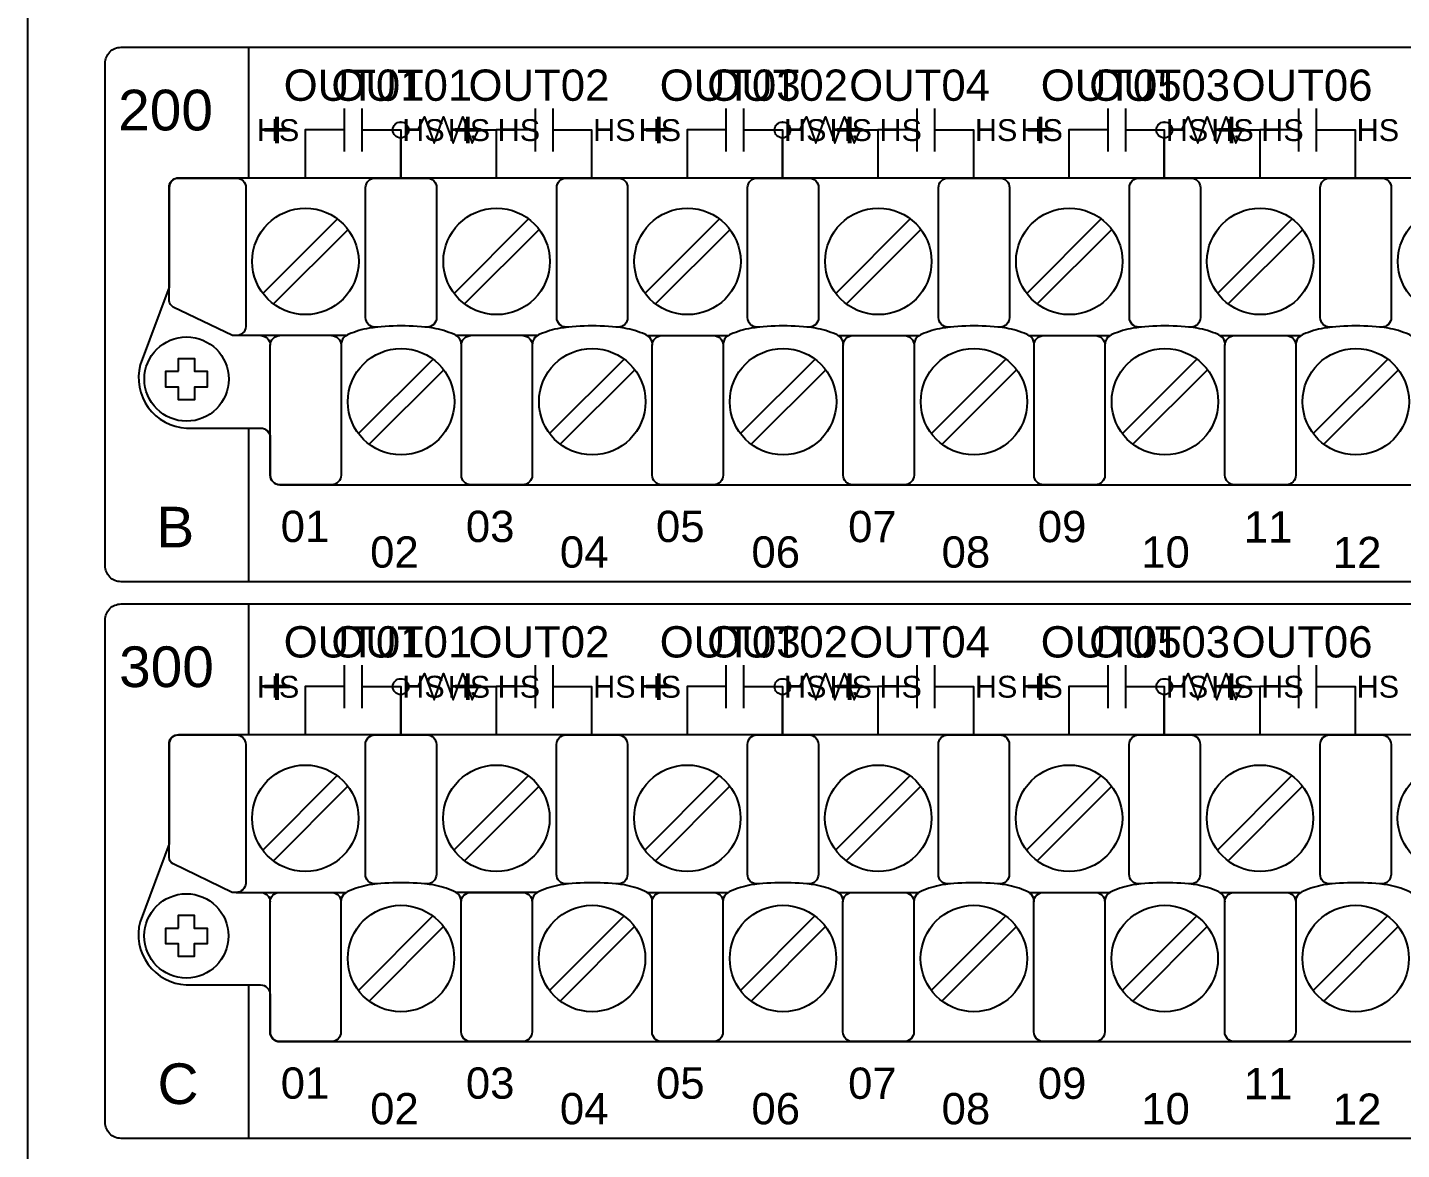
# Model space of a CAD drawing. Extents: x 1 to 47, y 1 to 34.6.
# Drawn here: x 27 to 31.319, y 10.821 to 14.349 of the extents above; entities that cross this region are included whole.
import ezdxf

# ---------------------------------------------------------------- set-up
doc = ezdxf.new("R2010")
doc.units = 0
doc.header["$MEASUREMENT"] = 0
for name, color, linetype in [('10_0______DWG_', 7, 'CONTINUOUS'), ('7_1__2___8__OPTOISOLATED_I', 7, 'CONTINUOUS'), ('7_2__7___8__OPTOISOLATED_I', 7, 'CONTINUOUS'), ('7_3__C___18__COMMON____6__', 7, 'CONTINUOUS'), ('7_4__D___18__COMMON____6__', 7, 'CONTINUOUS'), ('7_5__E___8__OPTOISOLATED_I', 7, 'CONTINUOUS'), ('7_6__4___18__COMMON____6__', 7, 'CONTINUOUS'), ('7_7__8___8__OPTOISOLATED_I', 7, 'CONTINUOUS'), ('8_1__2___8__OPTOISOLATED_I', 7, 'CONTINUOUS'), ('8_2__7___8__OPTOISOLATED_I', 7, 'CONTINUOUS'), ('8_3__C___18__COMMON____6__', 7, 'CONTINUOUS'), ('8_4__D___18__COMMON____6__', 7, 'CONTINUOUS'), ('8_5__E___8__OPTOISOLATED_I', 7, 'CONTINUOUS'), ('8_6__4___18__COMMON____6__', 7, 'CONTINUOUS'), ('8_7__8___8__OPTOISOLATED_I', 7, 'CONTINUOUS')]:
    doc.layers.add(name, color=color, linetype=linetype)
doc.styles.add('ARIAL', font='arial.ttf')

msp = doc.modelspace()

# ---------------------------------------------------------------- linework, layer by layer
at = {"layer": '10_0______DWG_'}
for points in [[(44.25, 5.1847), (44.25, 14.8147, 0.414214), (44.16, 14.9047), (27.09, 14.9047, 0.414214), (27, 14.8147), (27, 5.1847, 0.381966), (27.08, 5.0953), (44.17, 5.0953, 0.381966)], [(27.2942, 14.2863), (43.9545, 14.2863, -0.468367), (44.0044, 14.2263), (44.0044, 12.6563, -0.414132), (43.9545, 12.6063), (27.2942, 12.6063, -0.414214), (27.2442, 12.6563), (27.2442, 14.2363, -0.414287)], [(27.763, 13.0592), (27.763, 12.9412, 0.414213), (27.793, 12.9112), (32.7748, 12.9111, 0.414214), (32.8048, 12.9411), (32.8048, 13.2542), (32.8957, 13.4989, 0.480048), (32.7507, 13.6971), (32.5165, 13.6971, -0.414214), (32.4865, 13.7271), (32.4865, 13.8453, 0.414212), (32.4565, 13.8753), (32.4565, 13.8753), (27.4754, 13.8753, 0.414215), (27.4454, 13.8454), (27.4455, 13.5325), (27.3546, 13.2877, 0.47859), (27.4996, 13.0892), (27.733, 13.0892, -0.414214)], [(27.2942, 12.5363), (43.9545, 12.5363, -0.468367), (44.0044, 12.4763), (44.0044, 10.9063, -0.414132), (43.9545, 10.8563), (27.2942, 10.8563, -0.414214), (27.2442, 10.9063), (27.2442, 12.4863, -0.414287)], [(27.7625, 11.3088), (27.7625, 11.1908, 0.414213), (27.7925, 11.1608), (32.7743, 11.1608, 0.414214), (32.8043, 11.1908), (32.8043, 11.5038), (32.8952, 11.7486, 0.480048), (32.7502, 11.9468), (32.516, 11.9468, -0.414214), (32.486, 11.9768), (32.486, 12.0949, 0.414212), (32.456, 12.1249), (32.456, 12.125), (27.4749, 12.125, 0.414215), (27.4449, 12.095), (27.445, 11.7821), (27.3541, 11.5374, 0.47859), (27.4991, 11.3388), (27.7325, 11.3388, -0.414214)], [(27.4715, 12.1248), (27.6559, 12.125, -0.414214), (27.6859, 12.095), (27.6859, 11.6579, -0.390527), (27.6559, 11.6296), (27.6436, 11.6296), (27.4577, 11.7193, -0.241986), (27.4449, 11.7392), (27.4449, 12.095, -0.422157)], [(27.7925, 11.6296), (27.9553, 11.6296, -0.414214), (27.9853, 11.5996), (27.9853, 11.1908, -0.414214), (27.9553, 11.1608), (27.7925, 11.1608, -0.414214), (27.7625, 11.1908), (27.7625, 11.5996, -0.414214)], [(28.3932, 11.6296), (28.5561, 11.6296, -0.414214), (28.5861, 11.5996), (28.5861, 11.1908, -0.414214), (28.5561, 11.1608), (28.3932, 11.1608, -0.414214), (28.3632, 11.1908), (28.3632, 11.5996, -0.414214)], [(28.9932, 11.6296), (29.1561, 11.6296, -0.414214), (29.1861, 11.5996), (29.1861, 11.1908, -0.414214), (29.1561, 11.1608), (28.9932, 11.1608, -0.414214), (28.9632, 11.1908), (28.9632, 11.5996, -0.414214)], [(29.5932, 11.6296), (29.7561, 11.6296, -0.414214), (29.7861, 11.5996), (29.7861, 11.1908, -0.414214), (29.7561, 11.1608), (29.5932, 11.1608, -0.414214), (29.5632, 11.1908), (29.5632, 11.5996, -0.414214)], [(30.1932, 11.6296), (30.3561, 11.6296, -0.414214), (30.3861, 11.5996), (30.3861, 11.1908, -0.414214), (30.3561, 11.1608), (30.1932, 11.1608, -0.414214), (30.1632, 11.1908), (30.1632, 11.5996, -0.414214)], [(30.7932, 11.6296), (30.9561, 11.6296, -0.414214), (30.9861, 11.5996), (30.9861, 11.1908, -0.414214), (30.9561, 11.1608), (30.7932, 11.1608, -0.414214), (30.7632, 11.1908), (30.7632, 11.5996, -0.414214)]]:
    msp.add_lwpolyline(points, format="xyb", close=True, dxfattribs=at)
for points in [[(27.6942, 14.2863), (27.6942, 13.8753)], [(27.9741, 13.747), (27.7399, 13.5128)], [(28.5749, 13.747), (28.3407, 13.5128)], [(29.1749, 13.747), (28.9407, 13.5128)], [(29.7749, 13.747), (29.5407, 13.5128)], [(30.3749, 13.747), (30.1407, 13.5128)], [(30.9749, 13.747), (30.7407, 13.5128)], [(28.0075, 13.7135), (27.7733, 13.4794)], [(28.6083, 13.7135), (28.3741, 13.4794)], [(29.2083, 13.7135), (28.9741, 13.4794)], [(29.8083, 13.7135), (29.5741, 13.4794)], [(30.4083, 13.7135), (30.1741, 13.4794)], [(31.0083, 13.7135), (30.7741, 13.4794)], [(28.6031, 13.3799), (28.3472, 13.3799)], [(28.948, 13.3799), (29.2031, 13.3799)], [(29.548, 13.3799), (29.8031, 13.3799)], [(30.148, 13.3799), (30.4031, 13.3799)], [(30.748, 13.3799), (31.0031, 13.3799)], [(28.2747, 13.306), (28.0406, 13.0718)], [(28.8755, 13.306), (28.6413, 13.0718)], [(29.4755, 13.306), (29.2414, 13.0718)], [(30.0755, 13.306), (29.8414, 13.0718)], [(30.6755, 13.306), (30.4414, 13.0718)], [(31.2755, 13.306), (31.0414, 13.0718)], [(28.3082, 13.2725), (28.074, 13.0384)], [(28.9089, 13.2725), (28.6748, 13.0384)], [(29.5089, 13.2725), (29.2748, 13.0384)], [(30.1089, 13.2725), (29.8748, 13.0384)], [(30.7089, 13.2725), (30.4748, 13.0384)], [(31.309, 13.2725), (31.0748, 13.0384)], [(27.6942, 13.0892), (27.6942, 12.6063)], [(27.6942, 12.5363), (27.6942, 12.1253)], [(27.9736, 11.9966), (27.7394, 11.7624)], [(28.007, 11.9632), (27.7728, 11.729)], [(28.5743, 11.9966), (28.3402, 11.7624)], [(28.6078, 11.9632), (28.3736, 11.729)], [(29.1743, 11.9966), (28.9402, 11.7624)], [(29.2078, 11.9632), (28.9736, 11.729)], [(29.7744, 11.9966), (29.5402, 11.7624)], [(29.8078, 11.9632), (29.5736, 11.729)], [(30.3744, 11.9966), (30.1402, 11.7624)], [(30.4078, 11.9632), (30.1736, 11.729)], [(30.9744, 11.9966), (30.7402, 11.7624)], [(31.0078, 11.9632), (30.7736, 11.729)], [(27.7325, 11.6296), (28.0018, 11.6296)], [(28.6026, 11.6296), (28.3467, 11.6296)], [(28.9475, 11.6296), (29.2026, 11.6296)], [(29.5475, 11.6296), (29.8026, 11.6296)], [(30.1475, 11.6296), (30.4026, 11.6296)], [(30.7475, 11.6296), (31.0026, 11.6296)], [(28.2742, 11.5556), (28.0401, 11.3214)], [(28.875, 11.5556), (28.6408, 11.3214)], [(29.475, 11.5556), (29.2408, 11.3214)], [(30.075, 11.5556), (29.8408, 11.3214)], [(30.675, 11.5556), (30.4408, 11.3214)], [(31.275, 11.5556), (31.0408, 11.3214)], [(28.3076, 11.5222), (28.0735, 11.288)], [(28.9084, 11.5222), (28.6742, 11.288)], [(29.5084, 11.5222), (29.2743, 11.288)], [(30.1084, 11.5222), (29.8743, 11.288)], [(30.7084, 11.5222), (30.4743, 11.288)], [(31.3084, 11.5222), (31.0743, 11.288)], [(27.6942, 11.3392), (27.6942, 10.8563)]]:
    msp.add_lwpolyline(points, dxfattribs=at)
for points in [[(28.0023, 13.3799), (27.6442, 13.3799), (27.4583, 13.4697, -0.241986), (27.4455, 13.4896), (27.4454, 13.8453, -0.422157), (27.4721, 13.8752), (27.6564, 13.8753, -0.414214), (27.6864, 13.8453), (27.6864, 13.4082, -0.390527), (27.6564, 13.3799)], [(28.1007, 13.4066), (28.0928, 13.4066, -0.414214), (28.0628, 13.4366), (28.0628, 13.8453, -0.414214), (28.0928, 13.8753), (28.2557, 13.8753, -0.414214), (28.2857, 13.8453), (28.2857, 13.4366, -0.414214), (28.2557, 13.4066), (28.2489, 13.4066)], [(28.7015, 13.4066), (28.6936, 13.4066, -0.414214), (28.6636, 13.4366), (28.6636, 13.8453, -0.414214), (28.6936, 13.8753), (28.8564, 13.8753, -0.414214), (28.8864, 13.8453), (28.8864, 13.4366, -0.414214), (28.8564, 13.4066), (28.8496, 13.4066)], [(29.3015, 13.4066), (29.2936, 13.4066, -0.414214), (29.2636, 13.4366), (29.2636, 13.8453, -0.414214), (29.2936, 13.8753), (29.4564, 13.8753, -0.414214), (29.4864, 13.8453), (29.4864, 13.4366, -0.414214), (29.4564, 13.4066), (29.4496, 13.4066)], [(29.9015, 13.4066), (29.8936, 13.4066, -0.414214), (29.8636, 13.4366), (29.8636, 13.8453, -0.414214), (29.8936, 13.8753), (30.0564, 13.8753, -0.414214), (30.0864, 13.8453), (30.0864, 13.4366, -0.414214), (30.0564, 13.4066), (30.0496, 13.4066)], [(30.5015, 13.4066), (30.4936, 13.4066, -0.414214), (30.4636, 13.4366), (30.4636, 13.8453, -0.414214), (30.4936, 13.8753), (30.6565, 13.8753, -0.414214), (30.6865, 13.8453), (30.6865, 13.4366, -0.414214), (30.6565, 13.4066), (30.6496, 13.4066)], [(31.1015, 13.4066), (31.0936, 13.4066, -0.414214), (31.0636, 13.4366), (31.0636, 13.8453, -0.414214), (31.0936, 13.8753), (31.2565, 13.8753, -0.414214), (31.2865, 13.8453), (31.2865, 13.4366, -0.414214), (31.2565, 13.4066), (31.2496, 13.4066)], [(28.3637, 13.3499, 0.191033), (28.3552, 13.3738, 0.081668), (28.3396, 13.384, 0.0591), (28.2759, 13.4033, 0.034646), (28.1744, 13.4104, 0.03436), (28.0737, 13.4033, 0.0591), (28.01, 13.384, 0.081668), (27.9943, 13.3738, 0.191033), (27.9858, 13.3499)], [(28.9645, 13.3499, 0.191033), (28.956, 13.3738, 0.081668), (28.9404, 13.384, 0.0591), (28.8766, 13.4033, 0.034646), (28.7751, 13.4104, 0.03436), (28.6744, 13.4033, 0.0591), (28.6107, 13.384, 0.081668), (28.5951, 13.3738, 0.191033), (28.5866, 13.3499)], [(29.5645, 13.3499, 0.191033), (29.556, 13.3738, 0.081668), (29.5404, 13.384, 0.0591), (29.4767, 13.4033, 0.034646), (29.3751, 13.4104, 0.03436), (29.2745, 13.4033, 0.0591), (29.2107, 13.384, 0.081668), (29.1951, 13.3738, 0.191033), (29.1866, 13.3499)], [(30.1645, 13.3499, 0.191033), (30.156, 13.3738, 0.081668), (30.1404, 13.384, 0.0591), (30.0767, 13.4033, 0.034646), (29.9751, 13.4104, 0.03436), (29.8745, 13.4033, 0.0591), (29.8107, 13.384, 0.081668), (29.7951, 13.3738, 0.191033), (29.7866, 13.3499)], [(30.7645, 13.3499, 0.191033), (30.756, 13.3738, 0.081668), (30.7404, 13.384, 0.0591), (30.6767, 13.4033, 0.034646), (30.5752, 13.4104, 0.03436), (30.4745, 13.4033, 0.0591), (30.4107, 13.384, 0.081668), (30.3951, 13.3738, 0.191033), (30.3866, 13.3499)], [(31.3645, 13.3499, 0.191033), (31.356, 13.3738, 0.081668), (31.3404, 13.384, 0.0591), (31.2767, 13.4033, 0.034646), (31.1752, 13.4104, 0.03436), (31.0745, 13.4033, 0.0591), (31.0108, 13.384, 0.081668), (30.9951, 13.3738, 0.191033), (30.9866, 13.3499)], [(27.733, 13.3799, -0.414214), (27.763, 13.3499)], [(27.9558, 13.3799, -0.414214), (27.9858, 13.3499), (27.9858, 12.9412, -0.414214), (27.9558, 12.9112), (27.793, 12.9112, -0.414214), (27.763, 12.9412), (27.763, 13.3499, -0.414214), (27.793, 13.3799)], [(28.5566, 13.3799, -0.414214), (28.5866, 13.3499), (28.5866, 12.9412, -0.414214), (28.5566, 12.9112), (28.3937, 12.9112, -0.414214), (28.3637, 12.9412), (28.3637, 13.3499, -0.414214), (28.3937, 13.3799)], [(29.1566, 13.3799, -0.414214), (29.1866, 13.3499), (29.1866, 12.9412, -0.414214), (29.1566, 12.9112), (28.9937, 12.9112, -0.414214), (28.9637, 12.9412), (28.9637, 13.3499, -0.414214), (28.9937, 13.3799)], [(29.7566, 13.3799, -0.414214), (29.7866, 13.3499), (29.7866, 12.9412, -0.414214), (29.7566, 12.9112), (29.5938, 12.9112, -0.414214), (29.5638, 12.9412), (29.5638, 13.3499, -0.414214), (29.5938, 13.3799)], [(30.3566, 13.3799, -0.414214), (30.3866, 13.3499), (30.3866, 12.9412, -0.414214), (30.3566, 12.9112), (30.1938, 12.9112, -0.414214), (30.1638, 12.9412), (30.1638, 13.3499, -0.414214), (30.1938, 13.3799)], [(30.9566, 13.3799, -0.414214), (30.9866, 13.3499), (30.9866, 12.9412, -0.414214), (30.9566, 12.9112), (30.7938, 12.9112, -0.414214), (30.7638, 12.9412), (30.7638, 13.3499, -0.414214), (30.7938, 13.3799)], [(28.1002, 11.6562), (28.0923, 11.6562, -0.414214), (28.0623, 11.6862), (28.0623, 12.095, -0.414214), (28.0923, 12.125), (28.2552, 12.125, -0.414214), (28.2852, 12.095), (28.2852, 11.6862, -0.414214), (28.2552, 11.6562), (28.2483, 11.6562)], [(28.701, 11.6562), (28.6931, 11.6562, -0.414214), (28.6631, 11.6862), (28.6631, 12.095, -0.414214), (28.6931, 12.125), (28.8559, 12.125, -0.414214), (28.8859, 12.095), (28.8859, 11.6862, -0.414214), (28.8559, 11.6562), (28.8491, 11.6562)], [(29.301, 11.6562), (29.2931, 11.6562, -0.414214), (29.2631, 11.6862), (29.2631, 12.095, -0.414214), (29.2931, 12.125), (29.4559, 12.125, -0.414214), (29.4859, 12.095), (29.4859, 11.6862, -0.414214), (29.4559, 11.6562), (29.4491, 11.6562)], [(29.901, 11.6562), (29.8931, 11.6562, -0.414214), (29.8631, 11.6862), (29.8631, 12.095, -0.414214), (29.8931, 12.125), (30.0559, 12.125, -0.414214), (30.0859, 12.095), (30.0859, 11.6862, -0.414214), (30.0559, 11.6562), (30.0491, 11.6562)], [(30.501, 11.6562), (30.4931, 11.6562, -0.414214), (30.4631, 11.6862), (30.4631, 12.095, -0.414214), (30.4931, 12.125), (30.6559, 12.125, -0.414214), (30.6859, 12.095), (30.6859, 11.6862, -0.414214), (30.6559, 11.6562), (30.6491, 11.6562)], [(31.101, 11.6562), (31.0931, 11.6562, -0.414214), (31.0631, 11.6862), (31.0631, 12.095, -0.414214), (31.0931, 12.125), (31.2559, 12.125, -0.414214), (31.2859, 12.095), (31.2859, 11.6862, -0.414214), (31.2559, 11.6562), (31.2491, 11.6562)], [(27.6559, 11.6296), (27.7325, 11.6296, -0.414214), (27.7625, 11.5996)], [(28.3632, 11.5996, 0.191033), (28.3547, 11.6235, 0.081668), (28.3391, 11.6336, 0.0591), (28.2754, 11.653, 0.034646), (28.1739, 11.66, 0.03436), (28.0732, 11.653, 0.0591), (28.0094, 11.6336, 0.081668), (27.9938, 11.6235, 0.191033), (27.9853, 11.5996)], [(28.964, 11.5996, 0.191033), (28.9555, 11.6235, 0.081668), (28.9398, 11.6336, 0.0591), (28.8761, 11.653, 0.034646), (28.7746, 11.66, 0.03436), (28.6739, 11.653, 0.0591), (28.6102, 11.6336, 0.081668), (28.5946, 11.6235, 0.191033), (28.5861, 11.5996)], [(29.564, 11.5996, 0.191033), (29.5555, 11.6235, 0.081668), (29.5399, 11.6336, 0.0591), (29.4761, 11.653, 0.034646), (29.3746, 11.66, 0.03436), (29.2739, 11.653, 0.0591), (29.2102, 11.6336, 0.081668), (29.1946, 11.6235, 0.191033), (29.1861, 11.5996)], [(30.164, 11.5996, 0.191033), (30.1555, 11.6235, 0.081668), (30.1399, 11.6336, 0.0591), (30.0761, 11.653, 0.034646), (29.9746, 11.66, 0.03436), (29.8739, 11.653, 0.0591), (29.8102, 11.6336, 0.081668), (29.7946, 11.6235, 0.191033), (29.7861, 11.5996)], [(30.764, 11.5996, 0.191033), (30.7555, 11.6235, 0.081668), (30.7399, 11.6336, 0.0591), (30.6761, 11.653, 0.034646), (30.5746, 11.66, 0.03436), (30.4739, 11.653, 0.0591), (30.4102, 11.6336, 0.081668), (30.3946, 11.6235, 0.191033), (30.3861, 11.5996)], [(31.364, 11.5996, 0.191033), (31.3555, 11.6235, 0.081668), (31.3399, 11.6336, 0.0591), (31.2761, 11.653, 0.034646), (31.1746, 11.66, 0.03436), (31.0739, 11.653, 0.0591), (31.0102, 11.6336, 0.081668), (30.9946, 11.6235, 0.191033), (30.9861, 11.5996)]]:
    msp.add_lwpolyline(points, format="xyb", dxfattribs=at)
for points in [[(27.475, 13.2681), (27.475, 13.3084), (27.525, 13.3084), (27.525, 13.2681), (27.5651, 13.2681), (27.5651, 13.2181), (27.525, 13.2181), (27.525, 13.1782), (27.475, 13.1782), (27.475, 13.2181), (27.4349, 13.2181), (27.4349, 13.2681)], [(27.4745, 11.5177), (27.4745, 11.558), (27.5244, 11.558), (27.5244, 11.5177), (27.5646, 11.5177), (27.5646, 11.4678), (27.5244, 11.4678), (27.5244, 11.4278), (27.4745, 11.4278), (27.4745, 11.4678), (27.4344, 11.4678), (27.4344, 11.5177)]]:
    msp.add_lwpolyline(points, close=True, dxfattribs=at)
for centre, radius in [((27.8737, 13.6132), 0.1673), ((28.4745, 13.6132), 0.1673), ((29.0745, 13.6132), 0.1673), ((29.6745, 13.6132), 0.1673), ((30.2745, 13.6132), 0.1673), ((30.8745, 13.6132), 0.1673), ((31.4745, 13.6132), 0.1673), ((27.5, 13.2433), 0.1324), ((28.1744, 13.1722), 0.1673), ((28.7751, 13.1722), 0.1673), ((29.3751, 13.1722), 0.1673), ((29.9751, 13.1722), 0.1673), ((30.5752, 13.1722), 0.1673), ((31.1752, 13.1722), 0.1673), ((27.8732, 11.8628), 0.1673), ((28.474, 11.8628), 0.1673), ((29.074, 11.8628), 0.1673), ((29.674, 11.8628), 0.1673), ((30.274, 11.8628), 0.1673), ((30.874, 11.8628), 0.1673), ((31.474, 11.8628), 0.1673), ((27.4995, 11.4929), 0.1324), ((28.1739, 11.4218), 0.1673), ((28.7746, 11.4218), 0.1673), ((29.3746, 11.4218), 0.1673), ((29.9746, 11.4218), 0.1673), ((30.5746, 11.4218), 0.1673), ((31.1746, 11.4218), 0.1673)]:
    msp.add_circle(centre, radius, dxfattribs=at)
at = {"layer": '7_1__2___8__OPTOISOLATED_I'}
for points in [[(27.9953, 14.094), (27.9953, 13.959)], [(28.051, 14.094), (28.051, 13.959)], [(28.5953, 14.094), (28.5953, 13.959)], [(28.651, 14.094), (28.651, 13.959)], [(29.1953, 14.094), (29.1953, 13.959)], [(29.251, 14.094), (29.251, 13.959)], [(29.7953, 14.094), (29.7953, 13.959)], [(29.851, 14.094), (29.851, 13.959)], [(30.3953, 14.094), (30.3953, 13.959)], [(30.451, 14.094), (30.451, 13.959)], [(30.9953, 14.094), (30.9953, 13.959)], [(31.051, 14.094), (31.051, 13.959)], [(27.9953, 14.0265), (27.8732, 14.0265), (27.8732, 13.8753)], [(28.051, 14.0265), (28.1732, 14.0265), (28.1732, 13.8753)], [(28.5953, 14.0265), (28.4732, 14.0265), (28.4732, 13.8753)], [(28.651, 14.0265), (28.7732, 14.0265), (28.7732, 13.8753)], [(29.1953, 14.0265), (29.0732, 14.0265), (29.0732, 13.8753)], [(29.251, 14.0265), (29.3732, 14.0265), (29.3732, 13.8753)], [(29.7953, 14.0265), (29.6732, 14.0265), (29.6732, 13.8753)], [(29.851, 14.0265), (29.9732, 14.0265), (29.9732, 13.8753)], [(30.3953, 14.0265), (30.2732, 14.0265), (30.2732, 13.8753)], [(30.451, 14.0265), (30.5732, 14.0265), (30.5732, 13.8753)], [(30.9953, 14.0265), (30.8732, 14.0265), (30.8732, 13.8753)], [(31.051, 14.0265), (31.1732, 14.0265), (31.1732, 13.8753)]]:
    msp.add_lwpolyline(points, dxfattribs=at)
at = {"layer": '7_2__7___8__OPTOISOLATED_I'}
for points in [[(27.9953, 14.094), (27.9953, 13.959)], [(28.0509, 14.094), (28.0509, 13.959)], [(28.5953, 14.094), (28.5953, 13.959)], [(28.6509, 14.094), (28.6509, 13.959)], [(29.1953, 14.094), (29.1953, 13.959)], [(29.2509, 14.094), (29.2509, 13.959)], [(29.7953, 14.094), (29.7953, 13.959)], [(29.8509, 14.094), (29.8509, 13.959)], [(30.3953, 14.094), (30.3953, 13.959)], [(30.4509, 14.094), (30.4509, 13.959)], [(30.9953, 14.094), (30.9953, 13.959)], [(31.0509, 14.094), (31.0509, 13.959)], [(27.9953, 14.0265), (27.8731, 14.0265), (27.8731, 13.8753)], [(28.0509, 14.0265), (28.1731, 14.0265), (28.1731, 13.8753)], [(28.5953, 14.0265), (28.4731, 14.0265), (28.4731, 13.8753)], [(28.6509, 14.0265), (28.7731, 14.0265), (28.7731, 13.8753)], [(29.1953, 14.0265), (29.0731, 14.0265), (29.0731, 13.8753)], [(29.2509, 14.0265), (29.3731, 14.0265), (29.3731, 13.8753)], [(29.7953, 14.0265), (29.6731, 14.0265), (29.6731, 13.8753)], [(29.8509, 14.0265), (29.9731, 14.0265), (29.9731, 13.8753)], [(30.3953, 14.0265), (30.2731, 14.0265), (30.2731, 13.8753)], [(30.4509, 14.0265), (30.5731, 14.0265), (30.5731, 13.8753)], [(30.9953, 14.0265), (30.8731, 14.0265), (30.8731, 13.8753)], [(31.0509, 14.0265), (31.1731, 14.0265), (31.1731, 13.8753)]]:
    msp.add_lwpolyline(points, dxfattribs=at)
at = {"layer": '7_3__C___18__COMMON____6__'}
for points in [[(27.9953, 14.094), (27.9953, 13.959)], [(28.0509, 14.094), (28.0509, 13.959)], [(28.5953, 14.094), (28.5953, 13.959)], [(28.6509, 14.094), (28.6509, 13.959)], [(29.1953, 14.094), (29.1953, 13.959)], [(29.2509, 14.094), (29.2509, 13.959)], [(29.7953, 14.094), (29.7953, 13.959)], [(29.8509, 14.094), (29.8509, 13.959)], [(30.3953, 14.094), (30.3953, 13.959)], [(30.4509, 14.094), (30.4509, 13.959)], [(30.9953, 14.094), (30.9953, 13.959)], [(31.0509, 14.094), (31.0509, 13.959)], [(27.9953, 14.0265), (27.8731, 14.0265), (27.8731, 13.8753)], [(28.0509, 14.0265), (28.1731, 14.0265), (28.1731, 13.8753)], [(28.5953, 14.0265), (28.4731, 14.0265), (28.4731, 13.8753)], [(28.6509, 14.0265), (28.7731, 14.0265), (28.7731, 13.8753)], [(29.1953, 14.0265), (29.0731, 14.0265), (29.0731, 13.8753)], [(29.2509, 14.0265), (29.3731, 14.0265), (29.3731, 13.8753)], [(29.7953, 14.0265), (29.6731, 14.0265), (29.6731, 13.8753)], [(29.8509, 14.0265), (29.9731, 14.0265), (29.9731, 13.8753)], [(30.3953, 14.0265), (30.2731, 14.0265), (30.2731, 13.8753)], [(30.4509, 14.0265), (30.5731, 14.0265), (30.5731, 13.8753)], [(30.9953, 14.0265), (30.8731, 14.0265), (30.8731, 13.8753)], [(31.0509, 14.0265), (31.1731, 14.0265), (31.1731, 13.8753)]]:
    msp.add_lwpolyline(points, dxfattribs=at)
at = {"layer": '7_4__D___18__COMMON____6__'}
for points in [[(27.9953, 14.094), (27.9953, 13.959)], [(28.0509, 14.094), (28.0509, 13.959)], [(28.5953, 14.094), (28.5953, 13.959)], [(28.6509, 14.094), (28.6509, 13.959)], [(29.1953, 14.094), (29.1953, 13.959)], [(29.2509, 14.094), (29.2509, 13.959)], [(29.7953, 14.094), (29.7953, 13.959)], [(29.8509, 14.094), (29.8509, 13.959)], [(30.3953, 14.094), (30.3953, 13.959)], [(30.4509, 14.094), (30.4509, 13.959)], [(30.9953, 14.094), (30.9953, 13.959)], [(31.0509, 14.094), (31.0509, 13.959)], [(27.9953, 14.0265), (27.8731, 14.0265), (27.8731, 13.8753)], [(28.0509, 14.0265), (28.1731, 14.0265), (28.1731, 13.8753)], [(28.5953, 14.0265), (28.4731, 14.0265), (28.4731, 13.8753)], [(28.6509, 14.0265), (28.7731, 14.0265), (28.7731, 13.8753)], [(29.1953, 14.0265), (29.0731, 14.0265), (29.0731, 13.8753)], [(29.2509, 14.0265), (29.3731, 14.0265), (29.3731, 13.8753)], [(29.7953, 14.0265), (29.6731, 14.0265), (29.6731, 13.8753)], [(29.8509, 14.0265), (29.9731, 14.0265), (29.9731, 13.8753)], [(30.3953, 14.0265), (30.2731, 14.0265), (30.2731, 13.8753)], [(30.4509, 14.0265), (30.5731, 14.0265), (30.5731, 13.8753)], [(30.9953, 14.0265), (30.8731, 14.0265), (30.8731, 13.8753)], [(31.0509, 14.0265), (31.1731, 14.0265), (31.1731, 13.8753)]]:
    msp.add_lwpolyline(points, dxfattribs=at)
at = {"layer": '7_5__E___8__OPTOISOLATED_I'}
for points in [[(27.9953, 14.0865), (27.9953, 13.9665)], [(28.0509, 14.0865), (28.0509, 13.9665)], [(29.1953, 14.0865), (29.1953, 13.9665)], [(29.2509, 14.0865), (29.2509, 13.9665)], [(30.3953, 14.0865), (30.3953, 13.9665)], [(30.4509, 14.0865), (30.4509, 13.9665)], [(28.1981, 14.0265), (28.228, 14.0265), (28.248, 14.0677), (28.2781, 13.9852), (28.3081, 14.0677), (28.3381, 13.9852), (28.3681, 14.0677), (28.3981, 13.9852), (28.4181, 14.0265), (28.4731, 14.0265), (28.4731, 13.8753)], [(29.3981, 14.0265), (29.4281, 14.0265), (29.4481, 14.0677), (29.4781, 13.9852), (29.5081, 14.0677), (29.5381, 13.9852), (29.5681, 14.0677), (29.5982, 13.9852), (29.6182, 14.0265), (29.6731, 14.0265), (29.6731, 13.8753)], [(30.5981, 14.0265), (30.628, 14.0265), (30.648, 14.0677), (30.6781, 13.9852), (30.7081, 14.0677), (30.7381, 13.9852), (30.7681, 14.0677), (30.7981, 13.9852), (30.8181, 14.0265), (30.8731, 14.0265), (30.8731, 13.8753)], [(27.9953, 14.0265), (27.8731, 14.0265), (27.8731, 13.8753)], [(28.0509, 14.0265), (28.1481, 14.0265)], [(28.1731, 13.8753), (28.1731, 14.0015)], [(29.1953, 14.0265), (29.0731, 14.0265), (29.0731, 13.8753)], [(29.2509, 14.0265), (29.3481, 14.0265)], [(29.3731, 13.8753), (29.3731, 14.0015)], [(30.3953, 14.0265), (30.2731, 14.0265), (30.2731, 13.8753)], [(30.4509, 14.0265), (30.5481, 14.0265)], [(30.5731, 13.8753), (30.5731, 14.0015)]]:
    msp.add_lwpolyline(points, dxfattribs=at)
for centre in [(28.1731, 14.0265), (29.3731, 14.0265), (30.5731, 14.0265)]:
    msp.add_circle(centre, 0.025, dxfattribs=at)
at = {"layer": '7_6__4___18__COMMON____6__'}
for points in [[(27.9953, 14.094), (27.9953, 13.959)], [(28.051, 14.094), (28.051, 13.959)], [(28.5953, 14.094), (28.5953, 13.959)], [(28.651, 14.094), (28.651, 13.959)], [(29.1953, 14.094), (29.1953, 13.959)], [(29.251, 14.094), (29.251, 13.959)], [(29.7953, 14.094), (29.7953, 13.959)], [(29.851, 14.094), (29.851, 13.959)], [(30.3953, 14.094), (30.3953, 13.959)], [(30.451, 14.094), (30.451, 13.959)], [(30.9953, 14.094), (30.9953, 13.959)], [(31.051, 14.094), (31.051, 13.959)], [(27.9953, 14.0265), (27.8732, 14.0265), (27.8732, 13.8753)], [(28.051, 14.0265), (28.1732, 14.0265), (28.1732, 13.8753)], [(28.5953, 14.0265), (28.4732, 14.0265), (28.4732, 13.8753)], [(28.651, 14.0265), (28.7732, 14.0265), (28.7732, 13.8753)], [(29.1953, 14.0265), (29.0732, 14.0265), (29.0732, 13.8753)], [(29.251, 14.0265), (29.3732, 14.0265), (29.3732, 13.8753)], [(29.7953, 14.0265), (29.6732, 14.0265), (29.6732, 13.8753)], [(29.851, 14.0265), (29.9732, 14.0265), (29.9732, 13.8753)], [(30.3953, 14.0265), (30.2732, 14.0265), (30.2732, 13.8753)], [(30.451, 14.0265), (30.5732, 14.0265), (30.5732, 13.8753)], [(30.9953, 14.0265), (30.8732, 14.0265), (30.8732, 13.8753)], [(31.051, 14.0265), (31.1732, 14.0265), (31.1732, 13.8753)]]:
    msp.add_lwpolyline(points, dxfattribs=at)
at = {"layer": '7_7__8___8__OPTOISOLATED_I'}
for points in [[(27.9953, 14.0865), (27.9953, 13.9665)], [(28.0509, 14.0865), (28.0509, 13.9665)], [(29.1953, 14.0865), (29.1953, 13.9665)], [(29.2509, 14.0865), (29.2509, 13.9665)], [(30.3953, 14.0865), (30.3953, 13.9665)], [(30.4509, 14.0865), (30.4509, 13.9665)], [(28.198, 14.0265), (28.228, 14.0265), (28.248, 14.0677), (28.2781, 13.9852), (28.3081, 14.0677), (28.3381, 13.9852), (28.3681, 14.0677), (28.3981, 13.9852), (28.4181, 14.0265), (28.4731, 14.0265), (28.4731, 13.8753)], [(29.398, 14.0265), (29.4281, 14.0265), (29.4481, 14.0677), (29.4781, 13.9852), (29.5081, 14.0677), (29.5381, 13.9852), (29.5681, 14.0677), (29.5982, 13.9852), (29.6182, 14.0265), (29.6731, 14.0265), (29.6731, 13.8753)], [(30.598, 14.0265), (30.628, 14.0265), (30.648, 14.0677), (30.6781, 13.9852), (30.7081, 14.0677), (30.7381, 13.9852), (30.7681, 14.0677), (30.7981, 13.9852), (30.8181, 14.0265), (30.8731, 14.0265), (30.8731, 13.8753)], [(27.9953, 14.0265), (27.8731, 14.0265), (27.8731, 13.8753)], [(28.0509, 14.0265), (28.1482, 14.0265)], [(28.1731, 14.0016), (28.1731, 13.8753)], [(29.1953, 14.0265), (29.0731, 14.0265), (29.0731, 13.8753)], [(29.2509, 14.0265), (29.3483, 14.0265)], [(29.3731, 14.0016), (29.3731, 13.8753)], [(30.3953, 14.0265), (30.2731, 14.0265), (30.2731, 13.8753)], [(30.4509, 14.0265), (30.5482, 14.0265)], [(30.5731, 14.0016), (30.5731, 13.8753)]]:
    msp.add_lwpolyline(points, dxfattribs=at)
for centre in [(28.1731, 14.0265), (29.3731, 14.0265), (30.5731, 14.0265)]:
    msp.add_circle(centre, 0.0249, dxfattribs=at)
at = {"layer": '8_1__2___8__OPTOISOLATED_I'}
for points in [[(27.9953, 12.344), (27.9953, 12.209)], [(28.051, 12.344), (28.051, 12.209)], [(28.5953, 12.344), (28.5953, 12.209)], [(28.651, 12.344), (28.651, 12.209)], [(29.1953, 12.344), (29.1953, 12.209)], [(29.251, 12.344), (29.251, 12.209)], [(29.7953, 12.344), (29.7953, 12.209)], [(29.851, 12.344), (29.851, 12.209)], [(30.3953, 12.344), (30.3953, 12.209)], [(30.451, 12.344), (30.451, 12.209)], [(30.9953, 12.344), (30.9953, 12.209)], [(31.051, 12.344), (31.051, 12.209)], [(27.9953, 12.2765), (27.8732, 12.2765), (27.8732, 12.1253)], [(28.051, 12.2765), (28.1732, 12.2765), (28.1732, 12.1253)], [(28.5953, 12.2765), (28.4732, 12.2765), (28.4732, 12.1253)], [(28.651, 12.2765), (28.7732, 12.2765), (28.7732, 12.1253)], [(29.1953, 12.2765), (29.0732, 12.2765), (29.0732, 12.1253)], [(29.251, 12.2765), (29.3732, 12.2765), (29.3732, 12.1253)], [(29.7953, 12.2765), (29.6732, 12.2765), (29.6732, 12.1253)], [(29.851, 12.2765), (29.9732, 12.2765), (29.9732, 12.1253)], [(30.3953, 12.2765), (30.2732, 12.2765), (30.2732, 12.1253)], [(30.451, 12.2765), (30.5732, 12.2765), (30.5732, 12.1253)], [(30.9953, 12.2765), (30.8732, 12.2765), (30.8732, 12.1253)], [(31.051, 12.2765), (31.1732, 12.2765), (31.1732, 12.1253)]]:
    msp.add_lwpolyline(points, dxfattribs=at)
at = {"layer": '8_2__7___8__OPTOISOLATED_I'}
for points in [[(27.9953, 12.344), (27.9953, 12.209)], [(28.0509, 12.344), (28.0509, 12.209)], [(28.5953, 12.344), (28.5953, 12.209)], [(28.6509, 12.344), (28.6509, 12.209)], [(29.1953, 12.344), (29.1953, 12.209)], [(29.2509, 12.344), (29.2509, 12.209)], [(29.7953, 12.344), (29.7953, 12.209)], [(29.8509, 12.344), (29.8509, 12.209)], [(30.3953, 12.344), (30.3953, 12.209)], [(30.4509, 12.344), (30.4509, 12.209)], [(30.9953, 12.344), (30.9953, 12.209)], [(31.0509, 12.344), (31.0509, 12.209)], [(27.9953, 12.2765), (27.8731, 12.2765), (27.8731, 12.1253)], [(28.0509, 12.2765), (28.1731, 12.2765), (28.1731, 12.1253)], [(28.5953, 12.2765), (28.4731, 12.2765), (28.4731, 12.1253)], [(28.6509, 12.2765), (28.7731, 12.2765), (28.7731, 12.1253)], [(29.1953, 12.2765), (29.0731, 12.2765), (29.0731, 12.1253)], [(29.2509, 12.2765), (29.3731, 12.2765), (29.3731, 12.1253)], [(29.7953, 12.2765), (29.6731, 12.2765), (29.6731, 12.1253)], [(29.8509, 12.2765), (29.9731, 12.2765), (29.9731, 12.1253)], [(30.3953, 12.2765), (30.2731, 12.2765), (30.2731, 12.1253)], [(30.4509, 12.2765), (30.5731, 12.2765), (30.5731, 12.1253)], [(30.9953, 12.2765), (30.8731, 12.2765), (30.8731, 12.1253)], [(31.0509, 12.2765), (31.1731, 12.2765), (31.1731, 12.1253)]]:
    msp.add_lwpolyline(points, dxfattribs=at)
at = {"layer": '8_3__C___18__COMMON____6__'}
for points in [[(27.9953, 12.344), (27.9953, 12.209)], [(28.0509, 12.344), (28.0509, 12.209)], [(28.5953, 12.344), (28.5953, 12.209)], [(28.6509, 12.344), (28.6509, 12.209)], [(29.1953, 12.344), (29.1953, 12.209)], [(29.2509, 12.344), (29.2509, 12.209)], [(29.7953, 12.344), (29.7953, 12.209)], [(29.8509, 12.344), (29.8509, 12.209)], [(30.3953, 12.344), (30.3953, 12.209)], [(30.4509, 12.344), (30.4509, 12.209)], [(30.9953, 12.344), (30.9953, 12.209)], [(31.0509, 12.344), (31.0509, 12.209)], [(27.9953, 12.2765), (27.8731, 12.2765), (27.8731, 12.1253)], [(28.0509, 12.2765), (28.1731, 12.2765), (28.1731, 12.1253)], [(28.5953, 12.2765), (28.4731, 12.2765), (28.4731, 12.1253)], [(28.6509, 12.2765), (28.7731, 12.2765), (28.7731, 12.1253)], [(29.1953, 12.2765), (29.0731, 12.2765), (29.0731, 12.1253)], [(29.2509, 12.2765), (29.3731, 12.2765), (29.3731, 12.1253)], [(29.7953, 12.2765), (29.6731, 12.2765), (29.6731, 12.1253)], [(29.8509, 12.2765), (29.9731, 12.2765), (29.9731, 12.1253)], [(30.3953, 12.2765), (30.2731, 12.2765), (30.2731, 12.1253)], [(30.4509, 12.2765), (30.5731, 12.2765), (30.5731, 12.1253)], [(30.9953, 12.2765), (30.8731, 12.2765), (30.8731, 12.1253)], [(31.0509, 12.2765), (31.1731, 12.2765), (31.1731, 12.1253)]]:
    msp.add_lwpolyline(points, dxfattribs=at)
at = {"layer": '8_4__D___18__COMMON____6__'}
for points in [[(27.9953, 12.344), (27.9953, 12.209)], [(28.0509, 12.344), (28.0509, 12.209)], [(28.5953, 12.344), (28.5953, 12.209)], [(28.6509, 12.344), (28.6509, 12.209)], [(29.1953, 12.344), (29.1953, 12.209)], [(29.2509, 12.344), (29.2509, 12.209)], [(29.7953, 12.344), (29.7953, 12.209)], [(29.8509, 12.344), (29.8509, 12.209)], [(30.3953, 12.344), (30.3953, 12.209)], [(30.4509, 12.344), (30.4509, 12.209)], [(30.9953, 12.344), (30.9953, 12.209)], [(31.0509, 12.344), (31.0509, 12.209)], [(27.9953, 12.2765), (27.8731, 12.2765), (27.8731, 12.1253)], [(28.0509, 12.2765), (28.1731, 12.2765), (28.1731, 12.1253)], [(28.5953, 12.2765), (28.4731, 12.2765), (28.4731, 12.1253)], [(28.6509, 12.2765), (28.7731, 12.2765), (28.7731, 12.1253)], [(29.1953, 12.2765), (29.0731, 12.2765), (29.0731, 12.1253)], [(29.2509, 12.2765), (29.3731, 12.2765), (29.3731, 12.1253)], [(29.7953, 12.2765), (29.6731, 12.2765), (29.6731, 12.1253)], [(29.8509, 12.2765), (29.9731, 12.2765), (29.9731, 12.1253)], [(30.3953, 12.2765), (30.2731, 12.2765), (30.2731, 12.1253)], [(30.4509, 12.2765), (30.5731, 12.2765), (30.5731, 12.1253)], [(30.9953, 12.2765), (30.8731, 12.2765), (30.8731, 12.1253)], [(31.0509, 12.2765), (31.1731, 12.2765), (31.1731, 12.1253)]]:
    msp.add_lwpolyline(points, dxfattribs=at)
at = {"layer": '8_5__E___8__OPTOISOLATED_I'}
for points in [[(27.9953, 12.3365), (27.9953, 12.2165)], [(28.0509, 12.3365), (28.0509, 12.2165)], [(28.1981, 12.2765), (28.228, 12.2765), (28.248, 12.3177), (28.2781, 12.2352), (28.3081, 12.3177), (28.3381, 12.2352), (28.3681, 12.3177), (28.3981, 12.2352), (28.4181, 12.2765), (28.4731, 12.2765), (28.4731, 12.1253)], [(29.1953, 12.3365), (29.1953, 12.2165)], [(29.2509, 12.3365), (29.2509, 12.2165)], [(29.3981, 12.2765), (29.4281, 12.2765), (29.4481, 12.3177), (29.4781, 12.2352), (29.5081, 12.3177), (29.5381, 12.2352), (29.5681, 12.3177), (29.5982, 12.2352), (29.6182, 12.2765), (29.6731, 12.2765), (29.6731, 12.1253)], [(30.3953, 12.3365), (30.3953, 12.2165)], [(30.4509, 12.3365), (30.4509, 12.2165)], [(30.5981, 12.2765), (30.628, 12.2765), (30.648, 12.3177), (30.6781, 12.2352), (30.7081, 12.3177), (30.7381, 12.2352), (30.7681, 12.3177), (30.7981, 12.2352), (30.8181, 12.2765), (30.8731, 12.2765), (30.8731, 12.1253)], [(27.9953, 12.2765), (27.8731, 12.2765), (27.8731, 12.1253)], [(28.0509, 12.2765), (28.1481, 12.2765)], [(29.1953, 12.2765), (29.0731, 12.2765), (29.0731, 12.1253)], [(29.2509, 12.2765), (29.3481, 12.2765)], [(30.3953, 12.2765), (30.2731, 12.2765), (30.2731, 12.1253)], [(30.4509, 12.2765), (30.5481, 12.2765)], [(28.1731, 12.1253), (28.1731, 12.2515)], [(29.3731, 12.1253), (29.3731, 12.2515)], [(30.5731, 12.1253), (30.5731, 12.2515)]]:
    msp.add_lwpolyline(points, dxfattribs=at)
for centre in [(28.1731, 12.2765), (29.3731, 12.2765), (30.5731, 12.2765)]:
    msp.add_circle(centre, 0.025, dxfattribs=at)
at = {"layer": '8_6__4___18__COMMON____6__'}
for points in [[(27.9953, 12.344), (27.9953, 12.209)], [(28.051, 12.344), (28.051, 12.209)], [(28.5953, 12.344), (28.5953, 12.209)], [(28.651, 12.344), (28.651, 12.209)], [(29.1953, 12.344), (29.1953, 12.209)], [(29.251, 12.344), (29.251, 12.209)], [(29.7953, 12.344), (29.7953, 12.209)], [(29.851, 12.344), (29.851, 12.209)], [(30.3953, 12.344), (30.3953, 12.209)], [(30.451, 12.344), (30.451, 12.209)], [(30.9953, 12.344), (30.9953, 12.209)], [(31.051, 12.344), (31.051, 12.209)], [(27.9953, 12.2765), (27.8732, 12.2765), (27.8732, 12.1253)], [(28.051, 12.2765), (28.1732, 12.2765), (28.1732, 12.1253)], [(28.5953, 12.2765), (28.4732, 12.2765), (28.4732, 12.1253)], [(28.651, 12.2765), (28.7732, 12.2765), (28.7732, 12.1253)], [(29.1953, 12.2765), (29.0732, 12.2765), (29.0732, 12.1253)], [(29.251, 12.2765), (29.3732, 12.2765), (29.3732, 12.1253)], [(29.7953, 12.2765), (29.6732, 12.2765), (29.6732, 12.1253)], [(29.851, 12.2765), (29.9732, 12.2765), (29.9732, 12.1253)], [(30.3953, 12.2765), (30.2732, 12.2765), (30.2732, 12.1253)], [(30.451, 12.2765), (30.5732, 12.2765), (30.5732, 12.1253)], [(30.9953, 12.2765), (30.8732, 12.2765), (30.8732, 12.1253)], [(31.051, 12.2765), (31.1732, 12.2765), (31.1732, 12.1253)]]:
    msp.add_lwpolyline(points, dxfattribs=at)
at = {"layer": '8_7__8___8__OPTOISOLATED_I'}
for points in [[(27.9953, 12.3365), (27.9953, 12.2165)], [(28.0509, 12.3365), (28.0509, 12.2165)], [(28.198, 12.2765), (28.228, 12.2765), (28.248, 12.3177), (28.2781, 12.2352), (28.3081, 12.3177), (28.3381, 12.2352), (28.3681, 12.3177), (28.3981, 12.2352), (28.4181, 12.2765), (28.4731, 12.2765), (28.4731, 12.1253)], [(29.1953, 12.3365), (29.1953, 12.2165)], [(29.2509, 12.3365), (29.2509, 12.2165)], [(29.398, 12.2765), (29.4281, 12.2765), (29.4481, 12.3177), (29.4781, 12.2352), (29.5081, 12.3177), (29.5381, 12.2352), (29.5681, 12.3177), (29.5982, 12.2352), (29.6182, 12.2765), (29.6731, 12.2765), (29.6731, 12.1253)], [(30.3953, 12.3365), (30.3953, 12.2165)], [(30.4509, 12.3365), (30.4509, 12.2165)], [(30.598, 12.2765), (30.628, 12.2765), (30.648, 12.3177), (30.6781, 12.2352), (30.7081, 12.3177), (30.7381, 12.2352), (30.7681, 12.3177), (30.7981, 12.2352), (30.8181, 12.2765), (30.8731, 12.2765), (30.8731, 12.1253)], [(27.9953, 12.2765), (27.8731, 12.2765), (27.8731, 12.1253)], [(28.0509, 12.2765), (28.1482, 12.2765)], [(29.1953, 12.2765), (29.0731, 12.2765), (29.0731, 12.1253)], [(29.2509, 12.2765), (29.3483, 12.2765)], [(30.3953, 12.2765), (30.2731, 12.2765), (30.2731, 12.1253)], [(30.4509, 12.2765), (30.5482, 12.2765)], [(28.1731, 12.2516), (28.1731, 12.1253)], [(29.3731, 12.2516), (29.3731, 12.1253)], [(30.5731, 12.2516), (30.5731, 12.1253)]]:
    msp.add_lwpolyline(points, dxfattribs=at)
for centre in [(28.1731, 12.2765), (29.3731, 12.2765), (30.5731, 12.2765)]:
    msp.add_circle(centre, 0.0249, dxfattribs=at)

# ---------------------------------------------------------------- texts
at = {"layer": '10_0______DWG_', "style": 'ARIAL'}
for s, height, p in [('200', 0.12783, (27.285, 14.0251)), ('B', 0.1278, (27.4051, 12.7142)), ('01', 0.09833, (27.7959, 12.7311)), ('03', 0.09833, (28.3779, 12.7311)), ('05', 0.09833, (28.9755, 12.7311)), ('07', 0.09833, (29.5793, 12.7306)), ('09', 0.09833, (30.1755, 12.7306)), ('11', 0.09833, (30.8231, 12.7295)), ('02', 0.09833, (28.077, 12.6506)), ('04', 0.09833, (28.6734, 12.6506)), ('06', 0.09833, (29.2755, 12.6506)), ('08', 0.09833, (29.8732, 12.6506)), ('10', 0.09833, (30.5008, 12.6506)), ('12', 0.09833, (31.1028, 12.649)), ('300', 0.12783, (27.2879, 12.2751)), ('C', 0.1278, (27.4087, 10.9643)), ('01', 0.09833, (27.7959, 10.9811)), ('03', 0.09833, (28.3779, 10.9811)), ('05', 0.09833, (28.9755, 10.9811)), ('07', 0.09833, (29.5793, 10.9806)), ('09', 0.09833, (30.1755, 10.9806)), ('11', 0.09833, (30.8231, 10.9795)), ('02', 0.09833, (28.077, 10.9006)), ('04', 0.09833, (28.6734, 10.9006)), ('06', 0.09833, (29.2755, 10.9006)), ('08', 0.09833, (29.8732, 10.9006)), ('10', 0.09833, (30.5008, 10.9006)), ('12', 0.09833, (31.1028, 10.899))]:
    msp.add_text(s, height=height, dxfattribs=at).set_placement(p)
at = {"layer": '7_1__2___8__OPTOISOLATED_I', "style": 'ARIAL'}
for s, p in [('OUT01', (27.8053, 14.1181)), ('OUT02', (28.3863, 14.1181)), ('OUT03', (28.9872, 14.1181)), ('OUT04', (29.5827, 14.1181)), ('OUT05', (30.1849, 14.1181)), ('OUT06', (30.7849, 14.1181))]:
    msp.add_text(s, height=0.09833, dxfattribs=at).set_placement(p)
at = {"layer": '7_2__7___8__OPTOISOLATED_I', "style": 'ARIAL'}
for s, height, p in [('OUT01', 0.09833, (27.8053, 14.1181)), ('OUT02', 0.09833, (28.3863, 14.1181)), ('OUT03', 0.09833, (28.9872, 14.1181)), ('OUT04', 0.09833, (29.5827, 14.1181)), ('OUT05', 0.09833, (30.1848, 14.1181)), ('OUT06', 0.09833, (30.7849, 14.1181)), ('+', 0.118, (27.7361, 13.9697)), ('+', 0.118, (28.3361, 13.9697)), ('+', 0.118, (28.9361, 13.9697)), ('+', 0.118, (29.5361, 13.9697)), ('+', 0.118, (30.1361, 13.9697)), ('+', 0.118, (30.7362, 13.9697))]:
    msp.add_text(s, height=height, dxfattribs=at).set_placement(p)
at = {"layer": '7_3__C___18__COMMON____6__', "style": 'ARIAL'}
for s, height, p in [('OUT01', 0.09833, (27.8053, 14.1181)), ('OUT02', 0.09833, (28.3863, 14.1181)), ('OUT03', 0.09833, (28.9872, 14.1181)), ('OUT04', 0.09833, (29.5827, 14.1181)), ('OUT05', 0.09833, (30.1848, 14.1181)), ('OUT06', 0.09833, (30.7849, 14.1181)), ('+', 0.118, (27.7361, 13.9697)), ('HS', 0.06883, (28.1778, 13.9916)), ('+', 0.118, (28.3361, 13.9697)), ('HS', 0.06883, (28.7778, 13.9916)), ('+', 0.118, (28.9361, 13.9697)), ('HS', 0.06883, (29.3778, 13.9916)), ('+', 0.118, (29.5361, 13.9697)), ('HS', 0.06883, (29.9778, 13.9916)), ('+', 0.118, (30.1361, 13.9697)), ('HS', 0.06883, (30.5778, 13.9916)), ('+', 0.118, (30.7362, 13.9697)), ('HS', 0.06883, (31.1778, 13.9916))]:
    msp.add_text(s, height=height, dxfattribs=at).set_placement(p)
at = {"layer": '7_4__D___18__COMMON____6__', "style": 'ARIAL'}
for s, p in [('OUT01', (27.8053, 14.1181)), ('OUT02', (28.3863, 14.1181)), ('OUT03', (28.9872, 14.1181)), ('OUT04', (29.5827, 14.1181)), ('OUT05', (30.1848, 14.1181)), ('OUT06', (30.7849, 14.1181))]:
    msp.add_text(s, height=0.09833, dxfattribs=at).set_placement(p)
at = {"layer": '7_5__E___8__OPTOISOLATED_I', "style": 'ARIAL'}
for s, height, p in [('OUT01', 0.09833, (27.9552, 14.1181)), ('OUT02', 0.09833, (29.1363, 14.1181)), ('OUT03', 0.09833, (30.3372, 14.1181)), ('+', 0.118, (27.7361, 13.9697)), ('HS', 0.06883, (28.4778, 13.9916)), ('+', 0.118, (28.9361, 13.9697)), ('HS', 0.06883, (29.6778, 13.9916)), ('+', 0.118, (30.1361, 13.9697)), ('HS', 0.06883, (30.8778, 13.9916))]:
    msp.add_text(s, height=height, dxfattribs=at).set_placement(p)
at = {"layer": '7_6__4___18__COMMON____6__', "style": 'ARIAL'}
for s, height, p in [('OUT01', 0.09833, (27.8053, 14.1181)), ('OUT02', 0.09833, (28.3863, 14.1181)), ('OUT03', 0.09833, (28.9872, 14.1181)), ('OUT04', 0.09833, (29.5827, 14.1181)), ('OUT05', 0.09833, (30.1849, 14.1181)), ('OUT06', 0.09833, (30.7849, 14.1181)), ('HS', 0.06883, (27.7208, 13.9916)), ('HS', 0.06883, (28.3208, 13.9916)), ('HS', 0.06883, (28.9208, 13.9916)), ('HS', 0.06883, (29.5208, 13.9916)), ('HS', 0.06883, (30.1208, 13.9916)), ('HS', 0.06883, (30.7208, 13.9916))]:
    msp.add_text(s, height=height, dxfattribs=at).set_placement(p)
at = {"layer": '7_7__8___8__OPTOISOLATED_I', "style": 'ARIAL'}
for s, height, p in [('OUT01', 0.09833, (27.9552, 14.1181)), ('OUT02', 0.09833, (29.1363, 14.1181)), ('OUT03', 0.09833, (30.3372, 14.1181)), ('HS', 0.06883, (27.7208, 13.9916)), ('HS', 0.06883, (28.9208, 13.9916)), ('HS', 0.06883, (30.1208, 13.9916))]:
    msp.add_text(s, height=height, dxfattribs=at).set_placement(p)
at = {"layer": '8_1__2___8__OPTOISOLATED_I', "style": 'ARIAL'}
for s, p in [('OUT01', (27.8053, 12.3681)), ('OUT02', (28.3863, 12.3681)), ('OUT03', (28.9872, 12.3681)), ('OUT04', (29.5827, 12.3681)), ('OUT05', (30.1849, 12.3681)), ('OUT06', (30.7849, 12.3681))]:
    msp.add_text(s, height=0.09833, dxfattribs=at).set_placement(p)
at = {"layer": '8_2__7___8__OPTOISOLATED_I', "style": 'ARIAL'}
for s, height, p in [('OUT01', 0.09833, (27.8053, 12.3681)), ('OUT02', 0.09833, (28.3863, 12.3681)), ('OUT03', 0.09833, (28.9872, 12.3681)), ('OUT04', 0.09833, (29.5827, 12.3681)), ('OUT05', 0.09833, (30.1848, 12.3681)), ('OUT06', 0.09833, (30.7849, 12.3681)), ('+', 0.118, (27.7361, 12.2197)), ('+', 0.118, (28.3361, 12.2197)), ('+', 0.118, (28.9361, 12.2197)), ('+', 0.118, (29.5361, 12.2197)), ('+', 0.118, (30.1361, 12.2197)), ('+', 0.118, (30.7362, 12.2197))]:
    msp.add_text(s, height=height, dxfattribs=at).set_placement(p)
at = {"layer": '8_3__C___18__COMMON____6__', "style": 'ARIAL'}
for s, height, p in [('OUT01', 0.09833, (27.8053, 12.3681)), ('OUT02', 0.09833, (28.3863, 12.3681)), ('OUT03', 0.09833, (28.9872, 12.3681)), ('OUT04', 0.09833, (29.5827, 12.3681)), ('OUT05', 0.09833, (30.1848, 12.3681)), ('OUT06', 0.09833, (30.7849, 12.3681)), ('+', 0.118, (27.7361, 12.2197)), ('HS', 0.06883, (28.1778, 12.2417)), ('+', 0.118, (28.3361, 12.2197)), ('HS', 0.06883, (28.7778, 12.2417)), ('+', 0.118, (28.9361, 12.2197)), ('HS', 0.06883, (29.3778, 12.2417)), ('+', 0.118, (29.5361, 12.2197)), ('HS', 0.06883, (29.9778, 12.2417)), ('+', 0.118, (30.1361, 12.2197)), ('HS', 0.06883, (30.5778, 12.2417)), ('+', 0.118, (30.7362, 12.2197)), ('HS', 0.06883, (31.1778, 12.2417))]:
    msp.add_text(s, height=height, dxfattribs=at).set_placement(p)
at = {"layer": '8_4__D___18__COMMON____6__', "style": 'ARIAL'}
for s, p in [('OUT01', (27.8053, 12.3681)), ('OUT02', (28.3863, 12.3681)), ('OUT03', (28.9872, 12.3681)), ('OUT04', (29.5827, 12.3681)), ('OUT05', (30.1848, 12.3681)), ('OUT06', (30.7849, 12.3681))]:
    msp.add_text(s, height=0.09833, dxfattribs=at).set_placement(p)
at = {"layer": '8_5__E___8__OPTOISOLATED_I', "style": 'ARIAL'}
for s, height, p in [('OUT01', 0.09833, (27.9552, 12.3681)), ('OUT02', 0.09833, (29.1363, 12.3681)), ('OUT03', 0.09833, (30.3372, 12.3681)), ('+', 0.118, (27.7361, 12.2197)), ('HS', 0.06883, (28.4778, 12.2417)), ('+', 0.118, (28.9361, 12.2197)), ('HS', 0.06883, (29.6778, 12.2417)), ('+', 0.118, (30.1361, 12.2197)), ('HS', 0.06883, (30.8778, 12.2417))]:
    msp.add_text(s, height=height, dxfattribs=at).set_placement(p)
at = {"layer": '8_6__4___18__COMMON____6__', "style": 'ARIAL'}
for s, height, p in [('OUT01', 0.09833, (27.8053, 12.3681)), ('OUT02', 0.09833, (28.3863, 12.3681)), ('OUT03', 0.09833, (28.9872, 12.3681)), ('OUT04', 0.09833, (29.5827, 12.3681)), ('OUT05', 0.09833, (30.1849, 12.3681)), ('OUT06', 0.09833, (30.7849, 12.3681)), ('HS', 0.06883, (27.7208, 12.2416)), ('HS', 0.06883, (28.3208, 12.2416)), ('HS', 0.06883, (28.9208, 12.2416)), ('HS', 0.06883, (29.5208, 12.2416)), ('HS', 0.06883, (30.1208, 12.2416)), ('HS', 0.06883, (30.7208, 12.2416))]:
    msp.add_text(s, height=height, dxfattribs=at).set_placement(p)
at = {"layer": '8_7__8___8__OPTOISOLATED_I', "style": 'ARIAL'}
for s, height, p in [('OUT01', 0.09833, (27.9552, 12.3681)), ('OUT02', 0.09833, (29.1363, 12.3681)), ('OUT03', 0.09833, (30.3372, 12.3681)), ('HS', 0.06883, (27.7208, 12.2416)), ('HS', 0.06883, (28.9208, 12.2416)), ('HS', 0.06883, (30.1208, 12.2416))]:
    msp.add_text(s, height=height, dxfattribs=at).set_placement(p)

doc.saveas('drawing.dxf')
